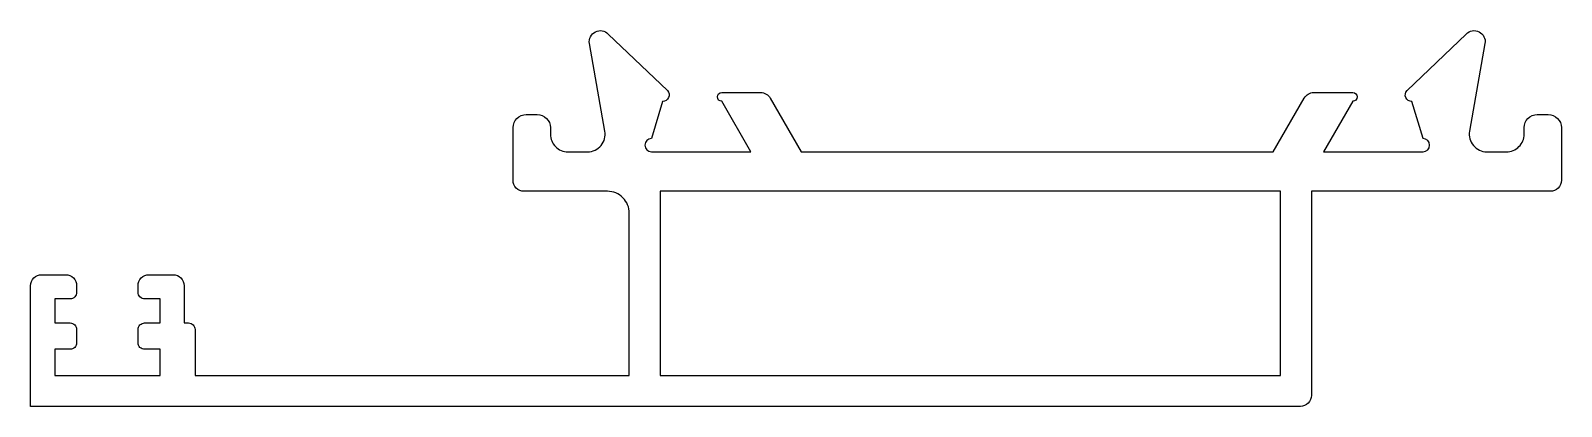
# Model space of a CAD drawing. Extents: x 124.5 to 194.3, y 223.5 to 240.6.
import ezdxf

# ---------------------------------------------------------------- set-up
doc = ezdxf.new("R2010")
doc.units = 0
doc.layers.get('0').update_dxf_attribs({"linetype": 'CONTINUOUS'})

msp = doc.modelspace()

# ---------------------------------------------------------------- linework, layer by layer
msp.add_lwpolyline([(129.65, 228.355, -0.414214), (129.35, 228.655), (129.35, 228.955, -0.414214), (129.85, 229.455), (130.95, 229.455, -0.414214), (131.45, 228.955), (131.45, 227.255), (131.65, 227.255, -0.414214), (131.95, 226.955), (131.95, 224.855), (151.75, 224.855), (151.75, 232.255, 0.414214), (150.75, 233.255), (146.95, 233.255, -0.414214), (146.45, 233.755), (146.45, 236.155, -0.414214), (147.05, 236.755), (147.55, 236.755, -0.414214), (148.15, 236.155), (148.15, 235.855, 0.414214), (148.95, 235.055), (149.85, 235.055, 0.466308), (150.638, 235.994), (149.934, 239.989, -0.745119), (150.79, 240.419), (153.487, 237.851, -0.660423), (153.266, 237.345), (152.76, 235.655, 1), (152.76, 235.055), (157.293, 235.055), (155.965, 237.355, -1), (155.965, 237.755), (157.743, 237.755, -0.267949), (158.176, 237.505), (159.59, 235.055), (181.11, 235.055), (182.525, 237.505, -0.267949), (182.958, 237.755), (184.735, 237.755, -1), (184.735, 237.355), (183.408, 235.055), (187.941, 235.055, 1), (187.941, 235.655), (187.435, 237.345, -0.660423), (187.213, 237.851), (189.91, 240.419, -0.745119), (190.767, 239.989), (190.062, 235.994, 0.466308), (190.85, 235.055), (191.75, 235.055, 0.414214), (192.55, 235.855), (192.55, 236.155, -0.414214), (193.15, 236.755), (193.65, 236.755, -0.414214), (194.25, 236.155), (194.25, 233.755, -0.414214), (193.75, 233.255), (182.85, 233.255), (182.85, 223.955, -0.414214), (182.35, 223.455), (124.45, 223.455), (124.45, 228.955, -0.414214), (124.95, 229.455), (126.05, 229.455, -0.414214), (126.55, 228.955), (126.55, 228.655, -0.414214), (126.25, 228.355), (125.55, 228.355), (125.55, 227.255), (126.25, 227.255, -0.414214), (126.55, 226.955), (126.55, 226.355, -0.414214), (126.25, 226.055), (125.55, 226.055), (125.55, 224.855), (130.35, 224.855), (130.35, 226.055), (129.65, 226.055, -0.414214), (129.35, 226.355), (129.35, 226.955, -0.414214), (129.65, 227.255), (130.35, 227.255), (130.35, 228.355)], format="xyb", close=True)
msp.add_lwpolyline([(181.45, 224.855), (181.45, 233.255), (153.15, 233.255), (153.15, 224.855)], close=True)

doc.saveas('drawing.dxf')
